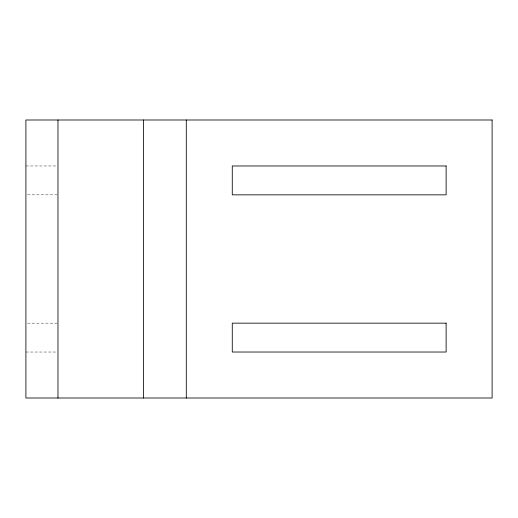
<?xml version="1.0" encoding="UTF-8"?>
<svg xmlns="http://www.w3.org/2000/svg" width="518" height="518" viewBox="0 0 518 518"><rect width="100%" height="100%" fill="white"/><g stroke="black" fill="none" stroke-linecap="round" stroke-linejoin="round"><path stroke-width="0.39" stroke-dasharray="2.59 1.94" d="M25.9 165.974L57.174 165.974M27.506 194.846L57.174 194.846M27.506 323.154L57.174 323.154M25.9 352.026L57.174 352.026"/><path stroke-width="0.78" d="M186.292 119.995L186.292 398.005M143.518 119.995L143.518 398.005M57.977 119.995L57.977 398.005M492.1 119.995L25.9 119.995L25.9 398.005L492.1 398.005L492.1 119.995M446.121 165.974L232.271 165.974L232.271 194.846L446.121 194.846L446.121 165.974M446.121 323.154L232.271 323.154L232.271 352.026L446.121 352.026L446.121 323.154"/></g></svg>
